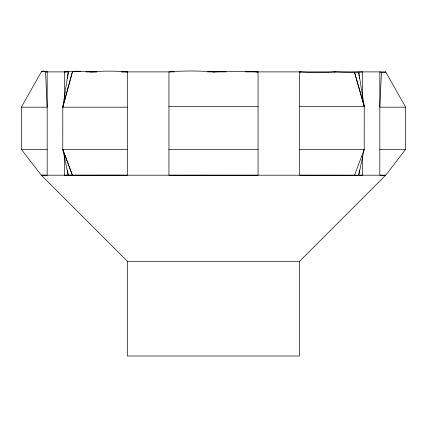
<?xml version="1.0" encoding="UTF-8"?>
<svg xmlns="http://www.w3.org/2000/svg" width="427" height="427" viewBox="0 0 427 427"><rect width="100%" height="100%" fill="white"/><g stroke="black" fill="none" stroke-linecap="round" stroke-linejoin="round"><path stroke-width="0.64" d="M381.434 72.393L379.822 107.188L405.65 107.188L405.65 149.375L385.688 175.203L299.594 261.297L127.406 261.297L41.312 175.203L21.35 149.375L21.35 107.188L41.312 71.891A172.188 12.164 32.5 0 1 45.524 71.448L47.178 71.891L47.178 175.203A172.188 0.774 2 0 0 41.312 175.203L385.688 175.203A172.188 0.854 2.2 0 1 379.822 175.203L379.822 71.891L381.434 72.393A172.188 13.829 37.7 0 0 385.688 71.891L405.65 107.188M67.535 78.792L67.685 77.474M67.829 76.155L68.341 71.533L62.796 107.188L62.769 149.375L68.24 175.182L67.85 172.604M359.502 170.063L358.723 175.235L364.204 149.375L364.231 106.328L358.696 72.11L359.15 76.059M62.769 107.188L72.558 71.314L62.796 107.188L127.406 107.188M354.549 175.251L364.231 149.375L299.594 149.375M64.381 97.863L64.381 71.891L68.304 71.667M45.225 71.891L68.288 71.891M85.88 71.891L97.025 71.891M121.46 71.891L174.253 71.891M207.511 71.891L226.139 71.891M245.429 71.891L385.688 71.891A172.188 10.435 27.5 0 1 385.432 72.27M168.932 106.328L258.068 106.328M299.594 106.328L364.231 106.328L354.511 72.243L364.204 106.328M21.35 107.188L47.178 107.188L45.524 71.448M21.35 149.375L47.178 149.375M62.796 149.375L72.382 175.171L62.769 149.375L127.406 149.375M168.932 149.375L258.068 149.375M379.822 149.375L405.65 149.375M67.466 170.021L67.658 171.312M359.299 77.378L359.454 78.691M362.619 97.719L362.619 71.891A172.188 28.433 12.6 0 1 335.254 71.891A172.188 59.449 16.4 0 1 299.594 71.891L299.594 175.203A172.188 2.349 0.6 0 0 335.254 175.203A172.188 3.912 1.7 0 0 362.619 175.203L362.619 155.999M299.594 261.297L299.594 356.001L127.406 356.001L127.406 261.297M258.068 71.891L258.068 175.203A172.188 0.598 0 0 1 213.5 175.203A172.188 1.286 0.1 0 0 168.932 175.203L168.932 71.891A172.188 103.201 5.7 0 1 213.5 71.891A172.188 55.521 -2.6 0 1 258.068 71.891A172.188 62.934 3 0 1 256.744 71.955M121.615 71.875A172.188 2.898 0.7 0 1 127.406 71.891L127.406 175.203A167.816 4.185 1.1 0 0 97.068 175.171L86.435 175.182A167.816 2.413 1.1 0 0 64.381 175.203L64.381 155.999M127.406 71.891A172.188 70.754 20.2 0 0 91.746 71.891A172.188 45.956 21.2 0 0 64.381 71.891M41.312 71.891A172.188 10.125 26.6 0 1 47.178 71.891M73.732 71.512A172.188 28.433 12.6 0 1 80.436 71.517M86.574 71.667A172.188 28.433 12.6 0 1 91.746 71.891A172.188 2.898 0.7 0 1 96.555 71.875M214.749 71.95A172.188 62.934 3 0 1 213.5 71.891M335.254 71.891A172.188 55.852 15.3 0 1 334.058 71.976M300.88 71.966A172.188 55.852 15.3 0 1 299.594 71.891"/></g></svg>
